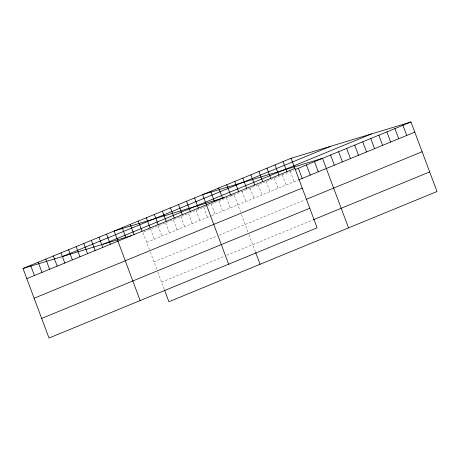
<?xml version="1.0" encoding="UTF-8"?>
<svg xmlns="http://www.w3.org/2000/svg" width="460" height="460" viewBox="0 0 460 460"><rect width="100%" height="100%" fill="white"/><g stroke="black" fill="none" stroke-linecap="round" stroke-linejoin="round"><path stroke-width="0.34" stroke-dasharray="2.3 1.72" d="M173.914 219.42L188.473 213.434L192.274 223.594M189.112 213.175L206.833 205.884M207.466 205.626L293.445 170.28M146.7 242.328L211.266 215.786M211.899 215.527L297.861 180.188M154.031 261.93L216.695 236.17M219.224 235.129L305.193 199.789M161.581 282.13L224.244 256.364M226.78 255.323L312.742 219.989M230.914 195.649L234.054 194.701L240.54 212.048M290.352 171.557L294.153 181.717M282.308 174.863L286.108 185.023M274.263 178.169L278.064 188.33M266.225 181.476L270.02 191.636M258.181 184.782L261.981 194.942M250.136 188.088L253.937 198.248M242.092 191.394L245.893 201.555M241.517 214.659L248.199 232.541M248.958 234.56L255.421 251.844M226.458 197.823L230.253 207.983M218.862 200.945L222.657 211.105M211.266 204.067L215.061 214.228M203.671 207.19L207.466 217.35M196.075 210.312L199.87 220.472M180.878 216.556L184.678 226.717M177.083 229.839L173.282 219.679L142.899 232.168L149.385 249.515M165.686 222.801L169.487 232.961M158.09 225.923L161.891 236.083M150.495 229.045L154.295 239.206M150.362 252.132L157.05 270.008M157.803 272.027L164.266 289.317"/><path stroke-width="0.69" d="M291.094 158.269L317.101 227.832L49.007 338.037L23 268.479L291.094 158.269L410.993 121.963L437 191.521L168.906 301.731L164.513 289.967M62.566 256.496L330.659 146.291M103.333 244.151L371.427 133.946M26.801 278.639L294.889 168.435M295.303 169.521L410.993 121.963M298.483 179.935L414.793 132.123M34.126 298.241L302.22 188.036M306.429 199.283L422.119 151.725M41.682 318.435L309.77 208.23M313.363 219.736L429.669 171.919M224.003 197.742L114.149 231.006L140.156 300.57M23 268.479L131.595 235.589M402.948 125.269L406.749 135.43M394.904 128.576L398.705 138.736M386.866 131.882L390.661 142.042M378.822 135.188L382.622 145.349M370.777 138.494L374.578 148.655M362.733 141.801L366.534 151.961M354.695 145.107L358.49 155.267M346.65 148.413L350.451 158.573M338.606 151.719L342.407 161.88M330.567 155.026L334.362 165.186M348.53 227.89L322.523 158.332L202.624 194.637L228.631 264.201M314.479 161.638L318.28 171.798M306.435 164.945L310.235 175.105M298.396 168.251L302.191 178.411M283.049 161.575L286.85 171.741M275.005 164.881L278.806 175.047M266.961 168.188L270.762 178.348M258.923 171.494L262.717 181.654M250.878 174.8L254.679 184.96M242.834 178.106L246.635 188.267M234.79 181.412L238.59 191.573M255.662 252.5L260.061 264.258M226.751 184.719L230.546 194.879M218.707 188.025L222.508 198.185M210.663 191.331L214.463 201.492M194.58 197.944L198.375 208.104M186.536 201.25L190.336 211.41M178.492 204.556L182.292 214.716M170.453 207.862L174.248 218.023M162.409 211.169L166.209 221.329M154.364 214.475L158.165 224.635M146.32 217.781L150.121 227.941M138.282 221.087L142.077 231.248M130.237 224.394L134.038 234.554M122.193 227.7L125.994 237.86M106.553 234.128L110.354 244.289M98.957 237.251L102.758 247.411M91.362 240.373L95.162 250.533M83.766 243.495L87.567 253.655M76.17 246.617L79.971 256.783M68.575 249.74L72.375 259.906M60.979 252.862L64.779 263.028M53.383 255.99L57.184 266.15M45.787 259.112L49.588 269.272M38.191 262.234L41.992 272.395M30.596 265.357L34.396 275.517"/></g></svg>
